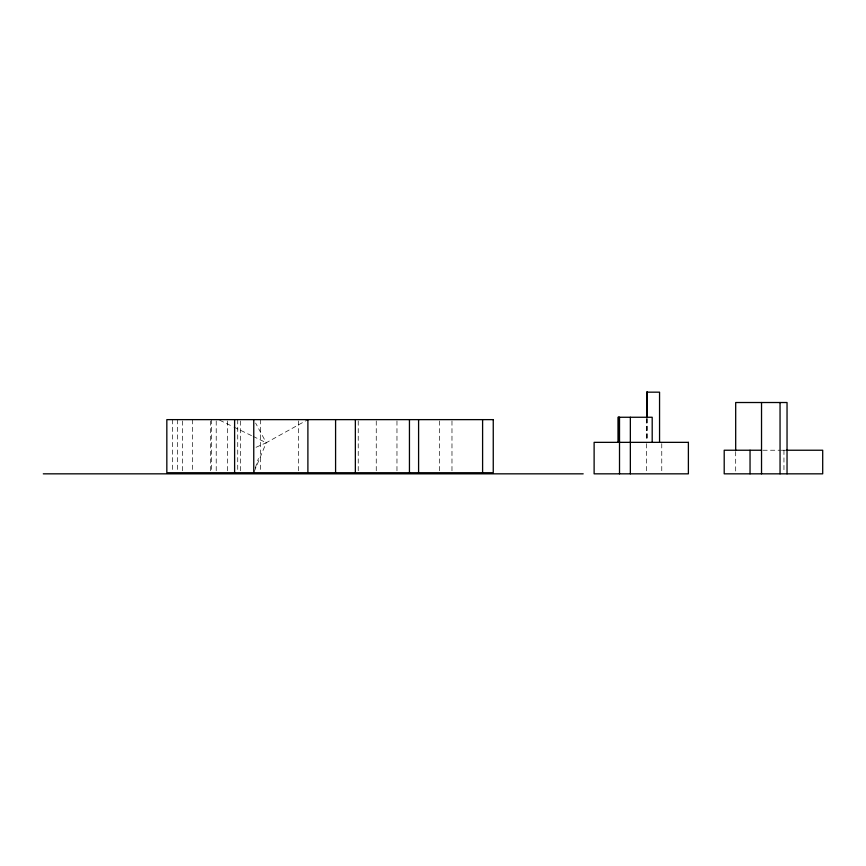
<?xml version="1.0" encoding="UTF-8"?>
<svg xmlns="http://www.w3.org/2000/svg" width="866" height="866" viewBox="0 0 866 866"><rect width="100%" height="100%" fill="white"/><g stroke="black" fill="none" stroke-linecap="round" stroke-linejoin="round"><path stroke-width="0.65" stroke-dasharray="4.33 3.25" d="M255.318 467.965L258.447 458.428M254.258 471.526L266.241 442.732L307.895 419.631M256.033 447.311L266.241 442.732L255.632 423.095M762.903 450.233L780.342 450.233M781.316 450.233L786.371 450.233M219.672 420.205L232.802 426.559M233.993 427.133L251.909 435.804M253.11 436.377L266.241 442.732M646.761 418.83L646.772 440.783M646.393 418.592L646.404 441.032M783.957 450.233L783.957 472.522M735.689 451.543L735.689 472.522M661.765 443.663L661.765 472.522M647.303 418.581L647.303 441.032M646.361 443.673L646.361 472.522M451.976 420.952L451.976 471.396M439.571 420.952L439.571 471.396M396.964 420.952L396.964 471.396M376.255 420.952L376.255 471.396M358.232 420.952L358.232 471.396M298.521 420.952L298.521 471.396M260.33 419.631L260.33 471.396M240.423 420.952L240.423 471.396M237.728 419.631L237.728 471.396M227.617 420.952L227.617 471.396M216.219 420.952L216.219 471.396M211.369 419.631L211.369 471.396M210.633 420.952L210.633 471.396M192.653 419.631L192.653 471.396M182.607 420.952L182.607 471.396M177.487 419.631L177.487 471.396M172.334 419.631L172.334 471.396"/><path stroke-width="1.3" d="M646.75 392.168L646.75 417.26L646.75 392.168L659.556 392.168L659.556 442.353M761.528 450.233L724.203 450.233L724.203 473.832L822.7 473.832L822.7 450.233L786.371 450.233M43.3 473.832L583.186 473.832M619.515 442.353L618.01 442.353L617.999 417.26L652.195 417.26L652.195 442.353M787.042 473.832L787.042 402.517L735.689 402.517L735.689 450.233M780.05 402.517L780.05 473.832M761.528 402.517L761.528 473.832M750.043 450.233L750.043 473.832M630.351 417.26L630.351 473.832M619.515 417.26L619.515 473.832M482.6 419.631L482.6 472.728M418.592 419.631L418.592 472.728M409.445 419.631L409.445 472.728M355.352 419.631L355.352 472.728M335.586 419.631L335.586 472.728M307.895 419.631L307.895 472.728M253.76 419.631L253.76 472.728M234.61 419.631L234.61 472.728M647.303 392.168L647.292 417.26L647.303 392.168M493.252 419.631L166.835 419.631L166.835 472.728L493.252 472.728L493.252 419.631M688.383 442.353L594.119 442.353L594.119 473.832L688.383 473.832L688.383 442.353M618.811 442.353L618.8 417.26L618.811 442.353"/></g></svg>
